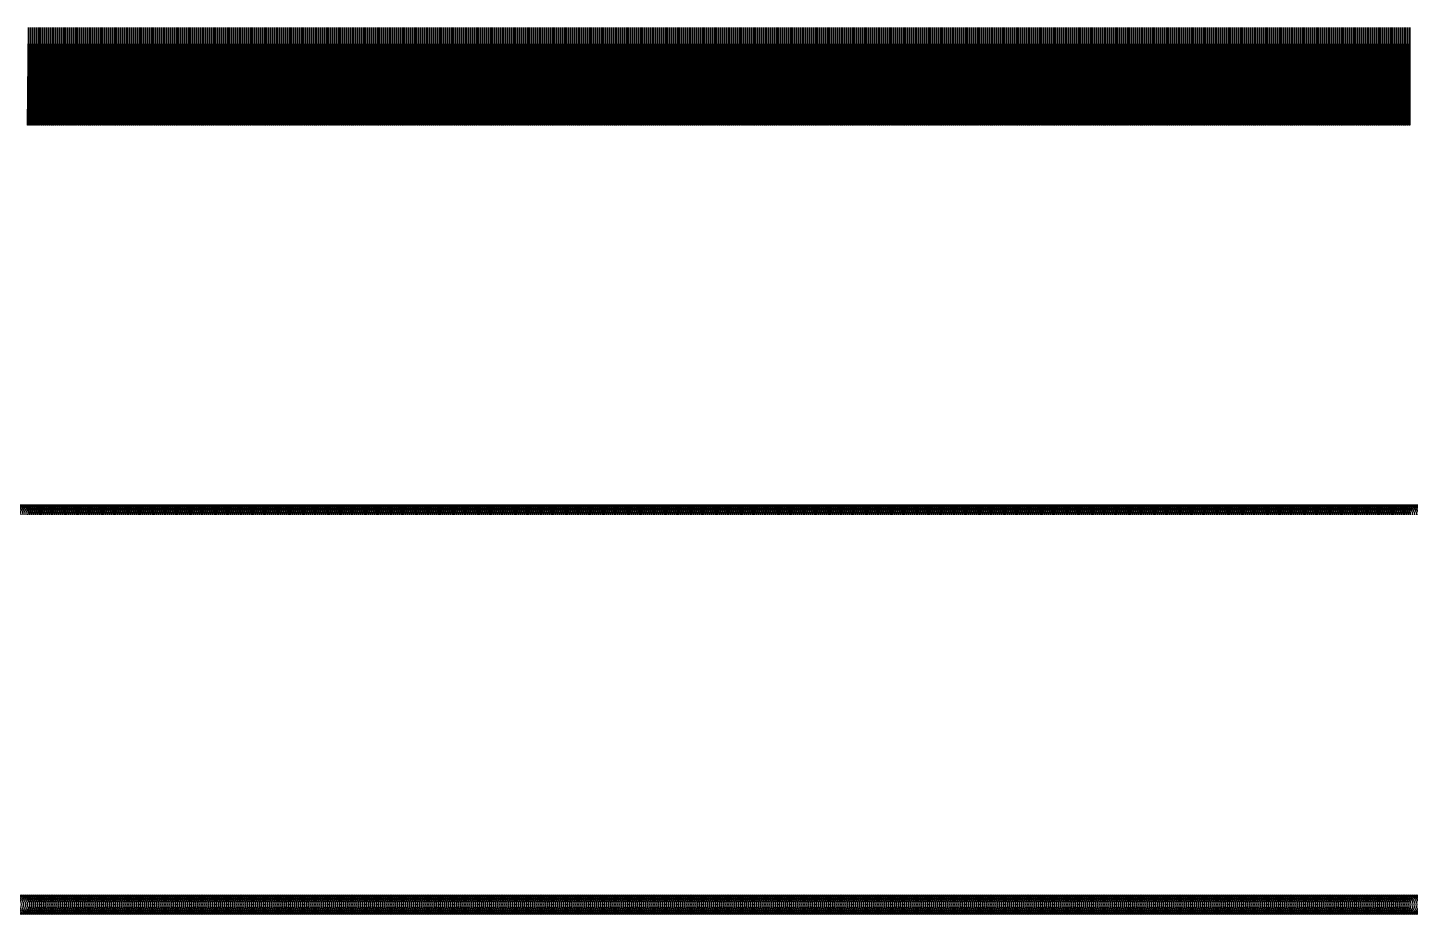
# Model space of a CAD drawing. Header units: metres. Extents: x 0 to 1000, y 0 to 105.
# Drawn here: x 614.4 to 685.4, y 59.5 to 105 of the extents above; entities that cross this region are included whole.
import ezdxf

# ---------------------------------------------------------------- set-up
doc = ezdxf.new("R2010")
doc.units = ezdxf.units.M

msp = doc.modelspace()

# ---------------------------------------------------------------- linework, layer by layer
for points in [[(614.4, 100), (614.45, 105), (614.45, 100)], [(614.5, 100), (614.55, 105), (614.55, 100)], [(614.6, 100), (614.65, 105), (614.65, 100)], [(614.7, 100), (614.75, 105), (614.75, 100)], [(614.8, 100), (614.85, 105), (614.85, 100)], [(614.9, 100), (614.95, 105), (614.95, 100)], [(615, 100), (615.05, 105), (615.05, 100)], [(615.1, 100), (615.15, 105), (615.15, 100)], [(615.2, 100), (615.25, 105), (615.25, 100)], [(615.3, 100), (615.35, 105), (615.35, 100)], [(615.4, 100), (615.45, 105), (615.45, 100)], [(615.5, 100), (615.55, 105), (615.55, 100)], [(615.6, 100), (615.65, 105), (615.65, 100)], [(615.7, 100), (615.75, 105), (615.75, 100)], [(615.8, 100), (615.85, 105), (615.85, 100)], [(615.9, 100), (615.95, 105), (615.95, 100)], [(616, 100), (616.05, 105), (616.05, 100)], [(616.1, 100), (616.15, 105), (616.15, 100)], [(616.2, 100), (616.25, 105), (616.25, 100)], [(616.3, 100), (616.35, 105), (616.35, 100)], [(616.4, 100), (616.45, 105), (616.45, 100)], [(616.5, 100), (616.55, 105), (616.55, 100)], [(616.6, 100), (616.65, 105), (616.65, 100)], [(616.7, 100), (616.75, 105), (616.75, 100)], [(616.8, 100), (616.85, 105), (616.85, 100)], [(616.9, 100), (616.95, 105), (616.95, 100)], [(617, 100), (617.05, 105), (617.05, 100)], [(617.1, 100), (617.15, 105), (617.15, 100)], [(617.2, 100), (617.25, 105), (617.25, 100)], [(617.3, 100), (617.35, 105), (617.35, 100)], [(617.4, 100), (617.45, 105), (617.45, 100)], [(617.5, 100), (617.55, 105), (617.55, 100)], [(617.6, 100), (617.65, 105), (617.65, 100)], [(617.7, 100), (617.75, 105), (617.75, 100)], [(617.8, 100), (617.85, 105), (617.85, 100)], [(617.9, 100), (617.95, 105), (617.95, 100)], [(618, 100), (618.05, 105), (618.05, 100)], [(618.1, 100), (618.15, 105), (618.15, 100)], [(618.2, 100), (618.25, 105), (618.25, 100)], [(618.3, 100), (618.35, 105), (618.35, 100)], [(618.4, 100), (618.45, 105), (618.45, 100)], [(618.5, 100), (618.55, 105), (618.55, 100)], [(618.6, 100), (618.65, 105), (618.65, 100)], [(618.7, 100), (618.75, 105), (618.75, 100)], [(618.8, 100), (618.85, 105), (618.85, 100)], [(618.9, 100), (618.95, 105), (618.95, 100)], [(619, 100), (619.05, 105), (619.05, 100)], [(619.1, 100), (619.15, 105), (619.15, 100)], [(619.2, 100), (619.25, 105), (619.25, 100)], [(619.3, 100), (619.35, 105), (619.35, 100)], [(619.4, 100), (619.45, 105), (619.45, 100)], [(619.5, 100), (619.55, 105), (619.55, 100)], [(619.6, 100), (619.65, 105), (619.65, 100)], [(619.7, 100), (619.75, 105), (619.75, 100)], [(619.8, 100), (619.85, 105), (619.85, 100)], [(619.9, 100), (619.95, 105), (619.95, 100)], [(620, 100), (620.05, 105), (620.05, 100)], [(620.1, 100), (620.15, 105), (620.15, 100)], [(620.2, 100), (620.25, 105), (620.25, 100)], [(620.3, 100), (620.35, 105), (620.35, 100)], [(620.4, 100), (620.45, 105), (620.45, 100)], [(620.5, 100), (620.55, 105), (620.55, 100)], [(620.6, 100), (620.65, 105), (620.65, 100)], [(620.7, 100), (620.75, 105), (620.75, 100)], [(620.8, 100), (620.85, 105), (620.85, 100)], [(620.9, 100), (620.95, 105), (620.95, 100)], [(621, 100), (621.05, 105), (621.05, 100)], [(621.1, 100), (621.15, 105), (621.15, 100)], [(621.2, 100), (621.25, 105), (621.25, 100)], [(621.3, 100), (621.35, 105), (621.35, 100)], [(621.4, 100), (621.45, 105), (621.45, 100)], [(621.5, 100), (621.55, 105), (621.55, 100)], [(621.6, 100), (621.65, 105), (621.65, 100)], [(621.7, 100), (621.75, 105), (621.75, 100)], [(621.8, 100), (621.85, 105), (621.85, 100)], [(621.9, 100), (621.95, 105), (621.95, 100)], [(622, 100), (622.05, 105), (622.05, 100)], [(622.1, 100), (622.15, 105), (622.15, 100)], [(622.2, 100), (622.25, 105), (622.25, 100)], [(622.3, 100), (622.35, 105), (622.35, 100)], [(622.4, 100), (622.45, 105), (622.45, 100)], [(622.5, 100), (622.55, 105), (622.55, 100)], [(622.6, 100), (622.65, 105), (622.65, 100)], [(622.7, 100), (622.75, 105), (622.75, 100)], [(622.8, 100), (622.85, 105), (622.85, 100)], [(622.9, 100), (622.95, 105), (622.95, 100)], [(623, 100), (623.05, 105), (623.05, 100)], [(623.1, 100), (623.15, 105), (623.15, 100)], [(623.2, 100), (623.25, 105), (623.25, 100)], [(623.3, 100), (623.35, 105), (623.35, 100)], [(623.4, 100), (623.45, 105), (623.45, 100)], [(623.5, 100), (623.55, 105), (623.55, 100)], [(623.6, 100), (623.65, 105), (623.65, 100)], [(623.7, 100), (623.75, 105), (623.75, 100)], [(623.8, 100), (623.85, 105), (623.85, 100)], [(623.9, 100), (623.95, 105), (623.95, 100)], [(624, 100), (624.05, 105), (624.05, 100)], [(624.1, 100), (624.15, 105), (624.15, 100)], [(624.2, 100), (624.25, 105), (624.25, 100)], [(624.3, 100), (624.35, 105), (624.35, 100)], [(624.4, 100), (624.45, 105), (624.45, 100)], [(624.5, 100), (624.55, 105), (624.55, 100)], [(624.6, 100), (624.65, 105), (624.65, 100)], [(624.7, 100), (624.75, 105), (624.75, 100)], [(624.8, 100), (624.85, 105), (624.85, 100)], [(624.9, 100), (624.95, 105), (624.95, 100)], [(625, 100), (625.05, 105), (625.05, 100)], [(625.1, 100), (625.15, 105), (625.15, 100)], [(625.2, 100), (625.25, 105), (625.25, 100)], [(625.3, 100), (625.35, 105), (625.35, 100)], [(625.4, 100), (625.45, 105), (625.45, 100)], [(625.5, 100), (625.55, 105), (625.55, 100)], [(625.6, 100), (625.65, 105), (625.65, 100)], [(625.7, 100), (625.75, 105), (625.75, 100)], [(625.8, 100), (625.85, 105), (625.85, 100)], [(625.9, 100), (625.95, 105), (625.95, 100)], [(626, 100), (626.05, 105), (626.05, 100)], [(626.1, 100), (626.15, 105), (626.15, 100)], [(626.2, 100), (626.25, 105), (626.25, 100)], [(626.3, 100), (626.35, 105), (626.35, 100)], [(626.4, 100), (626.45, 105), (626.45, 100)], [(626.5, 100), (626.55, 105), (626.55, 100)], [(626.6, 100), (626.65, 105), (626.65, 100)], [(626.7, 100), (626.75, 105), (626.75, 100)], [(626.8, 100), (626.85, 105), (626.85, 100)], [(626.9, 100), (626.95, 105), (626.95, 100)], [(627, 100), (627.05, 105), (627.05, 100)], [(627.1, 100), (627.15, 105), (627.15, 100)], [(627.2, 100), (627.25, 105), (627.25, 100)], [(627.3, 100), (627.35, 105), (627.35, 100)], [(627.4, 100), (627.45, 105), (627.45, 100)], [(627.5, 100), (627.55, 105), (627.55, 100)], [(627.6, 100), (627.65, 105), (627.65, 100)], [(627.7, 100), (627.75, 105), (627.75, 100)], [(627.8, 100), (627.85, 105), (627.85, 100)], [(627.9, 100), (627.95, 105), (627.95, 100)], [(628, 100), (628.05, 105), (628.05, 100)], [(628.1, 100), (628.15, 105), (628.15, 100)], [(628.2, 100), (628.25, 105), (628.25, 100)], [(628.3, 100), (628.35, 105), (628.35, 100)], [(628.4, 100), (628.45, 105), (628.45, 100)], [(628.5, 100), (628.55, 105), (628.55, 100)], [(628.6, 100), (628.65, 105), (628.65, 100)], [(628.7, 100), (628.75, 105), (628.75, 100)], [(628.8, 100), (628.85, 105), (628.85, 100)], [(628.9, 100), (628.95, 105), (628.95, 100)], [(629, 100), (629.05, 105), (629.05, 100)], [(629.1, 100), (629.15, 105), (629.15, 100)], [(629.2, 100), (629.25, 105), (629.25, 100)], [(629.3, 100), (629.35, 105), (629.35, 100)], [(629.4, 100), (629.45, 105), (629.45, 100)], [(629.5, 100), (629.55, 105), (629.55, 100)], [(629.6, 100), (629.65, 105), (629.65, 100)], [(629.7, 100), (629.75, 105), (629.75, 100)], [(629.8, 100), (629.85, 105), (629.85, 100)], [(629.9, 100), (629.95, 105), (629.95, 100)], [(630, 100), (630.05, 105), (630.05, 100)], [(630.1, 100), (630.15, 105), (630.15, 100)], [(630.2, 100), (630.25, 105), (630.25, 100)], [(630.3, 100), (630.35, 105), (630.35, 100)], [(630.4, 100), (630.45, 105), (630.45, 100)], [(630.5, 100), (630.55, 105), (630.55, 100)], [(630.6, 100), (630.65, 105), (630.65, 100)], [(630.7, 100), (630.75, 105), (630.75, 100)], [(630.8, 100), (630.85, 105), (630.85, 100)], [(630.9, 100), (630.95, 105), (630.95, 100)], [(631, 100), (631.05, 105), (631.05, 100)], [(631.1, 100), (631.15, 105), (631.15, 100)], [(631.2, 100), (631.25, 105), (631.25, 100)], [(631.3, 100), (631.35, 105), (631.35, 100)], [(631.4, 100), (631.45, 105), (631.45, 100)], [(631.5, 100), (631.55, 105), (631.55, 100)], [(631.6, 100), (631.65, 105), (631.65, 100)], [(631.7, 100), (631.75, 105), (631.75, 100)], [(631.8, 100), (631.85, 105), (631.85, 100)], [(631.9, 100), (631.95, 105), (631.95, 100)], [(632, 100), (632.05, 105), (632.05, 100)], [(632.1, 100), (632.15, 105), (632.15, 100)], [(632.2, 100), (632.25, 105), (632.25, 100)], [(632.3, 100), (632.35, 105), (632.35, 100)], [(632.4, 100), (632.45, 105), (632.45, 100)], [(632.5, 100), (632.55, 105), (632.55, 100)], [(632.6, 100), (632.65, 105), (632.65, 100)], [(632.7, 100), (632.75, 105), (632.75, 100)], [(632.8, 100), (632.85, 105), (632.85, 100)], [(632.9, 100), (632.95, 105), (632.95, 100)], [(633, 100), (633.05, 105), (633.05, 100)], [(633.1, 100), (633.15, 105), (633.15, 100)], [(633.2, 100), (633.25, 105), (633.25, 100)], [(633.3, 100), (633.35, 105), (633.35, 100)], [(633.4, 100), (633.45, 105), (633.45, 100)], [(633.5, 100), (633.55, 105), (633.55, 100)], [(633.6, 100), (633.65, 105), (633.65, 100)], [(633.7, 100), (633.75, 105), (633.75, 100)], [(633.8, 100), (633.85, 105), (633.85, 100)], [(633.9, 100), (633.95, 105), (633.95, 100)], [(634, 100), (634.05, 105), (634.05, 100)], [(634.1, 100), (634.15, 105), (634.15, 100)], [(634.2, 100), (634.25, 105), (634.25, 100)], [(634.3, 100), (634.35, 105), (634.35, 100)], [(634.4, 100), (634.45, 105), (634.45, 100)], [(634.5, 100), (634.55, 105), (634.55, 100)], [(634.6, 100), (634.65, 105), (634.65, 100)], [(634.7, 100), (634.75, 105), (634.75, 100)], [(634.8, 100), (634.85, 105), (634.85, 100)], [(634.9, 100), (634.95, 105), (634.95, 100)], [(635, 100), (635.05, 105), (635.05, 100)], [(635.1, 100), (635.15, 105), (635.15, 100)], [(635.2, 100), (635.25, 105), (635.25, 100)], [(635.3, 100), (635.35, 105), (635.35, 100)], [(635.4, 100), (635.45, 105), (635.45, 100)], [(635.5, 100), (635.55, 105), (635.55, 100)], [(635.6, 100), (635.65, 105), (635.65, 100)], [(635.7, 100), (635.75, 105), (635.75, 100)], [(635.8, 100), (635.85, 105), (635.85, 100)], [(635.9, 100), (635.95, 105), (635.95, 100)], [(636, 100), (636.05, 105), (636.05, 100)], [(636.1, 100), (636.15, 105), (636.15, 100)], [(636.2, 100), (636.25, 105), (636.25, 100)], [(636.3, 100), (636.35, 105), (636.35, 100)], [(636.4, 100), (636.45, 105), (636.45, 100)], [(636.5, 100), (636.55, 105), (636.55, 100)], [(636.6, 100), (636.65, 105), (636.65, 100)], [(636.7, 100), (636.75, 105), (636.75, 100)], [(636.8, 100), (636.85, 105), (636.85, 100)], [(636.9, 100), (636.95, 105), (636.95, 100)], [(637, 100), (637.05, 105), (637.05, 100)], [(637.1, 100), (637.15, 105), (637.15, 100)], [(637.2, 100), (637.25, 105), (637.25, 100)], [(637.3, 100), (637.35, 105), (637.35, 100)], [(637.4, 100), (637.45, 105), (637.45, 100)], [(637.5, 100), (637.55, 105), (637.55, 100)], [(637.6, 100), (637.65, 105), (637.65, 100)], [(637.7, 100), (637.75, 105), (637.75, 100)], [(637.8, 100), (637.85, 105), (637.85, 100)], [(637.9, 100), (637.95, 105), (637.95, 100)], [(638, 100), (638.05, 105), (638.05, 100)], [(638.1, 100), (638.15, 105), (638.15, 100)], [(638.2, 100), (638.25, 105), (638.25, 100)], [(638.3, 100), (638.35, 105), (638.35, 100)], [(638.4, 100), (638.45, 105), (638.45, 100)], [(638.5, 100), (638.55, 105), (638.55, 100)], [(638.6, 100), (638.65, 105), (638.65, 100)], [(638.7, 100), (638.75, 105), (638.75, 100)], [(638.8, 100), (638.85, 105), (638.85, 100)], [(638.9, 100), (638.95, 105), (638.95, 100)], [(639, 100), (639.05, 105), (639.05, 100)], [(639.1, 100), (639.15, 105), (639.15, 100)], [(639.2, 100), (639.25, 105), (639.25, 100)], [(639.3, 100), (639.35, 105), (639.35, 100)], [(639.4, 100), (639.45, 105), (639.45, 100)], [(639.5, 100), (639.55, 105), (639.55, 100)], [(639.6, 100), (639.65, 105), (639.65, 100)], [(639.7, 100), (639.75, 105), (639.75, 100)], [(639.8, 100), (639.85, 105), (639.85, 100)], [(639.9, 100), (639.95, 105), (639.95, 100)], [(640, 100), (640.05, 105), (640.05, 100)], [(640.1, 100), (640.15, 105), (640.15, 100)], [(640.2, 100), (640.25, 105), (640.25, 100)], [(640.3, 100), (640.35, 105), (640.35, 100)], [(640.4, 100), (640.45, 105), (640.45, 100)], [(640.5, 100), (640.55, 105), (640.55, 100)], [(640.6, 100), (640.65, 105), (640.65, 100)], [(640.7, 100), (640.75, 105), (640.75, 100)], [(640.8, 100), (640.85, 105), (640.85, 100)], [(640.9, 100), (640.95, 105), (640.95, 100)], [(641, 100), (641.05, 105), (641.05, 100)], [(641.1, 100), (641.15, 105), (641.15, 100)], [(641.2, 100), (641.25, 105), (641.25, 100)], [(641.3, 100), (641.35, 105), (641.35, 100)], [(641.4, 100), (641.45, 105), (641.45, 100)], [(641.5, 100), (641.55, 105), (641.55, 100)], [(641.6, 100), (641.65, 105), (641.65, 100)], [(641.7, 100), (641.75, 105), (641.75, 100)], [(641.8, 100), (641.85, 105), (641.85, 100)], [(641.9, 100), (641.95, 105), (641.95, 100)], [(642, 100), (642.05, 105), (642.05, 100)], [(642.1, 100), (642.15, 105), (642.15, 100)], [(642.2, 100), (642.25, 105), (642.25, 100)], [(642.3, 100), (642.35, 105), (642.35, 100)], [(642.4, 100), (642.45, 105), (642.45, 100)], [(642.5, 100), (642.55, 105), (642.55, 100)], [(642.6, 100), (642.65, 105), (642.65, 100)], [(642.7, 100), (642.75, 105), (642.75, 100)], [(642.8, 100), (642.85, 105), (642.85, 100)], [(642.9, 100), (642.95, 105), (642.95, 100)], [(643, 100), (643.05, 105), (643.05, 100)], [(643.1, 100), (643.15, 105), (643.15, 100)], [(643.2, 100), (643.25, 105), (643.25, 100)], [(643.3, 100), (643.35, 105), (643.35, 100)], [(643.4, 100), (643.45, 105), (643.45, 100)], [(643.5, 100), (643.55, 105), (643.55, 100)], [(643.6, 100), (643.65, 105), (643.65, 100)], [(643.7, 100), (643.75, 105), (643.75, 100)], [(643.8, 100), (643.85, 105), (643.85, 100)], [(643.9, 100), (643.95, 105), (643.95, 100)], [(644, 100), (644.05, 105), (644.05, 100)], [(644.1, 100), (644.15, 105), (644.15, 100)], [(644.2, 100), (644.25, 105), (644.25, 100)], [(644.3, 100), (644.35, 105), (644.35, 100)], [(644.4, 100), (644.45, 105), (644.45, 100)], [(644.5, 100), (644.55, 105), (644.55, 100)], [(644.6, 100), (644.65, 105), (644.65, 100)], [(644.7, 100), (644.75, 105), (644.75, 100)], [(644.8, 100), (644.85, 105), (644.85, 100)], [(644.9, 100), (644.95, 105), (644.95, 100)], [(645, 100), (645.05, 105), (645.05, 100)], [(645.1, 100), (645.15, 105), (645.15, 100)], [(645.2, 100), (645.25, 105), (645.25, 100)], [(645.3, 100), (645.35, 105), (645.35, 100)], [(645.4, 100), (645.45, 105), (645.45, 100)], [(645.5, 100), (645.55, 105), (645.55, 100)], [(645.6, 100), (645.65, 105), (645.65, 100)], [(645.7, 100), (645.75, 105), (645.75, 100)], [(645.8, 100), (645.85, 105), (645.85, 100)], [(645.9, 100), (645.95, 105), (645.95, 100)], [(646, 100), (646.05, 105), (646.05, 100)], [(646.1, 100), (646.15, 105), (646.15, 100)], [(646.2, 100), (646.25, 105), (646.25, 100)], [(646.3, 100), (646.35, 105), (646.35, 100)], [(646.4, 100), (646.45, 105), (646.45, 100)], [(646.5, 100), (646.55, 105), (646.55, 100)], [(646.6, 100), (646.65, 105), (646.65, 100)], [(646.7, 100), (646.75, 105), (646.75, 100)], [(646.8, 100), (646.85, 105), (646.85, 100)], [(646.9, 100), (646.95, 105), (646.95, 100)], [(647, 100), (647.05, 105), (647.05, 100)], [(647.1, 100), (647.15, 105), (647.15, 100)], [(647.2, 100), (647.25, 105), (647.25, 100)], [(647.3, 100), (647.35, 105), (647.35, 100)], [(647.4, 100), (647.45, 105), (647.45, 100)], [(647.5, 100), (647.55, 105), (647.55, 100)], [(647.6, 100), (647.65, 105), (647.65, 100)], [(647.7, 100), (647.75, 105), (647.75, 100)], [(647.8, 100), (647.85, 105), (647.85, 100)], [(647.9, 100), (647.95, 105), (647.95, 100)], [(648, 100), (648.05, 105), (648.05, 100)], [(648.1, 100), (648.15, 105), (648.15, 100)], [(648.2, 100), (648.25, 105), (648.25, 100)], [(648.3, 100), (648.35, 105), (648.35, 100)], [(648.4, 100), (648.45, 105), (648.45, 100)], [(648.5, 100), (648.55, 105), (648.55, 100)], [(648.6, 100), (648.65, 105), (648.65, 100)], [(648.7, 100), (648.75, 105), (648.75, 100)], [(648.8, 100), (648.85, 105), (648.85, 100)], [(648.9, 100), (648.95, 105), (648.95, 100)], [(649, 100), (649.05, 105), (649.05, 100)], [(649.1, 100), (649.15, 105), (649.15, 100)], [(649.2, 100), (649.25, 105), (649.25, 100)], [(649.3, 100), (649.35, 105), (649.35, 100)], [(649.4, 100), (649.45, 105), (649.45, 100)], [(649.5, 100), (649.55, 105), (649.55, 100)], [(649.6, 100), (649.65, 105), (649.65, 100)], [(649.7, 100), (649.75, 105), (649.75, 100)], [(649.8, 100), (649.85, 105), (649.85, 100)], [(649.9, 100), (649.95, 105), (649.95, 100)], [(650, 100), (650.05, 105), (650.05, 100)], [(650.1, 100), (650.15, 105), (650.15, 100)], [(650.2, 100), (650.25, 105), (650.25, 100)], [(650.3, 100), (650.35, 105), (650.35, 100)], [(650.4, 100), (650.45, 105), (650.45, 100)], [(650.5, 100), (650.55, 105), (650.55, 100)], [(650.6, 100), (650.65, 105), (650.65, 100)], [(650.7, 100), (650.75, 105), (650.75, 100)], [(650.8, 100), (650.85, 105), (650.85, 100)], [(650.9, 100), (650.95, 105), (650.95, 100)], [(651, 100), (651.05, 105), (651.05, 100)], [(651.1, 100), (651.15, 105), (651.15, 100)], [(651.2, 100), (651.25, 105), (651.25, 100)], [(651.3, 100), (651.35, 105), (651.35, 100)], [(651.4, 100), (651.45, 105), (651.45, 100)], [(651.5, 100), (651.55, 105), (651.55, 100)], [(651.6, 100), (651.65, 105), (651.65, 100)], [(651.7, 100), (651.75, 105), (651.75, 100)], [(651.8, 100), (651.85, 105), (651.85, 100)], [(651.9, 100), (651.95, 105), (651.95, 100)], [(652, 100), (652.05, 105), (652.05, 100)], [(652.1, 100), (652.15, 105), (652.15, 100)], [(652.2, 100), (652.25, 105), (652.25, 100)], [(652.3, 100), (652.35, 105), (652.35, 100)], [(652.4, 100), (652.45, 105), (652.45, 100)], [(652.5, 100), (652.55, 105), (652.55, 100)], [(652.6, 100), (652.65, 105), (652.65, 100)], [(652.7, 100), (652.75, 105), (652.75, 100)], [(652.8, 100), (652.85, 105), (652.85, 100)], [(652.9, 100), (652.95, 105), (652.95, 100)], [(653, 100), (653.05, 105), (653.05, 100)], [(653.1, 100), (653.15, 105), (653.15, 100)], [(653.2, 100), (653.25, 105), (653.25, 100)], [(653.3, 100), (653.35, 105), (653.35, 100)], [(653.4, 100), (653.45, 105), (653.45, 100)], [(653.5, 100), (653.55, 105), (653.55, 100)], [(653.6, 100), (653.65, 105), (653.65, 100)], [(653.7, 100), (653.75, 105), (653.75, 100)], [(653.8, 100), (653.85, 105), (653.85, 100)], [(653.9, 100), (653.95, 105), (653.95, 100)], [(654, 100), (654.05, 105), (654.05, 100)], [(654.1, 100), (654.15, 105), (654.15, 100)], [(654.2, 100), (654.25, 105), (654.25, 100)], [(654.3, 100), (654.35, 105), (654.35, 100)], [(654.4, 100), (654.45, 105), (654.45, 100)], [(654.5, 100), (654.55, 105), (654.55, 100)], [(654.6, 100), (654.65, 105), (654.65, 100)], [(654.7, 100), (654.75, 105), (654.75, 100)], [(654.8, 100), (654.85, 105), (654.85, 100)], [(654.9, 100), (654.95, 105), (654.95, 100)], [(655, 100), (655.05, 105), (655.05, 100)], [(655.1, 100), (655.15, 105), (655.15, 100)], [(655.2, 100), (655.25, 105), (655.25, 100)], [(655.3, 100), (655.35, 105), (655.35, 100)], [(655.4, 100), (655.45, 105), (655.45, 100)], [(655.5, 100), (655.55, 105), (655.55, 100)], [(655.6, 100), (655.65, 105), (655.65, 100)], [(655.7, 100), (655.75, 105), (655.75, 100)], [(655.8, 100), (655.85, 105), (655.85, 100)], [(655.9, 100), (655.95, 105), (655.95, 100)], [(656, 100), (656.05, 105), (656.05, 100)], [(656.1, 100), (656.15, 105), (656.15, 100)], [(656.2, 100), (656.25, 105), (656.25, 100)], [(656.3, 100), (656.35, 105), (656.35, 100)], [(656.4, 100), (656.45, 105), (656.45, 100)], [(656.5, 100), (656.55, 105), (656.55, 100)], [(656.6, 100), (656.65, 105), (656.65, 100)], [(656.7, 100), (656.75, 105), (656.75, 100)], [(656.8, 100), (656.85, 105), (656.85, 100)], [(656.9, 100), (656.95, 105), (656.95, 100)], [(657, 100), (657.05, 105), (657.05, 100)], [(657.1, 100), (657.15, 105), (657.15, 100)], [(657.2, 100), (657.25, 105), (657.25, 100)], [(657.3, 100), (657.35, 105), (657.35, 100)], [(657.4, 100), (657.45, 105), (657.45, 100)], [(657.5, 100), (657.55, 105), (657.55, 100)], [(657.6, 100), (657.65, 105), (657.65, 100)], [(657.7, 100), (657.75, 105), (657.75, 100)], [(657.8, 100), (657.85, 105), (657.85, 100)], [(657.9, 100), (657.95, 105), (657.95, 100)], [(658, 100), (658.05, 105), (658.05, 100)], [(658.1, 100), (658.15, 105), (658.15, 100)], [(658.2, 100), (658.25, 105), (658.25, 100)], [(658.3, 100), (658.35, 105), (658.35, 100)], [(658.4, 100), (658.45, 105), (658.45, 100)], [(658.5, 100), (658.55, 105), (658.55, 100)], [(658.6, 100), (658.65, 105), (658.65, 100)], [(658.7, 100), (658.75, 105), (658.75, 100)], [(658.8, 100), (658.85, 105), (658.85, 100)], [(658.9, 100), (658.95, 105), (658.95, 100)], [(659, 100), (659.05, 105), (659.05, 100)], [(659.1, 100), (659.15, 105), (659.15, 100)], [(659.2, 100), (659.25, 105), (659.25, 100)], [(659.3, 100), (659.35, 105), (659.35, 100)], [(659.4, 100), (659.45, 105), (659.45, 100)], [(659.5, 100), (659.55, 105), (659.55, 100)], [(659.6, 100), (659.65, 105), (659.65, 100)], [(659.7, 100), (659.75, 105), (659.75, 100)], [(659.8, 100), (659.85, 105), (659.85, 100)], [(659.9, 100), (659.95, 105), (659.95, 100)], [(660, 100), (660.05, 105), (660.05, 100)], [(660.1, 100), (660.15, 105), (660.15, 100)], [(660.2, 100), (660.25, 105), (660.25, 100)], [(660.3, 100), (660.35, 105), (660.35, 100)], [(660.4, 100), (660.45, 105), (660.45, 100)], [(660.5, 100), (660.55, 105), (660.55, 100)], [(660.6, 100), (660.65, 105), (660.65, 100)], [(660.7, 100), (660.75, 105), (660.75, 100)], [(660.8, 100), (660.85, 105), (660.85, 100)], [(660.9, 100), (660.95, 105), (660.95, 100)], [(661, 100), (661.05, 105), (661.05, 100)], [(661.1, 100), (661.15, 105), (661.15, 100)], [(661.2, 100), (661.25, 105), (661.25, 100)], [(661.3, 100), (661.35, 105), (661.35, 100)], [(661.4, 100), (661.45, 105), (661.45, 100)], [(661.5, 100), (661.55, 105), (661.55, 100)], [(661.6, 100), (661.65, 105), (661.65, 100)], [(661.7, 100), (661.75, 105), (661.75, 100)], [(661.8, 100), (661.85, 105), (661.85, 100)], [(661.9, 100), (661.95, 105), (661.95, 100)], [(662, 100), (662.05, 105), (662.05, 100)], [(662.1, 100), (662.15, 105), (662.15, 100)], [(662.2, 100), (662.25, 105), (662.25, 100)], [(662.3, 100), (662.35, 105), (662.35, 100)], [(662.4, 100), (662.45, 105), (662.45, 100)], [(662.5, 100), (662.55, 105), (662.55, 100)], [(662.6, 100), (662.65, 105), (662.65, 100)], [(662.7, 100), (662.75, 105), (662.75, 100)], [(662.8, 100), (662.85, 105), (662.85, 100)], [(662.9, 100), (662.95, 105), (662.95, 100)], [(663, 100), (663.05, 105), (663.05, 100)], [(663.1, 100), (663.15, 105), (663.15, 100)], [(663.2, 100), (663.25, 105), (663.25, 100)], [(663.3, 100), (663.35, 105), (663.35, 100)], [(663.4, 100), (663.45, 105), (663.45, 100)], [(663.5, 100), (663.55, 105), (663.55, 100)], [(663.6, 100), (663.65, 105), (663.65, 100)], [(663.7, 100), (663.75, 105), (663.75, 100)], [(663.8, 100), (663.85, 105), (663.85, 100)], [(663.9, 100), (663.95, 105), (663.95, 100)], [(664, 100), (664.05, 105), (664.05, 100)], [(664.1, 100), (664.15, 105), (664.15, 100)], [(664.2, 100), (664.25, 105), (664.25, 100)], [(664.3, 100), (664.35, 105), (664.35, 100)], [(664.4, 100), (664.45, 105), (664.45, 100)], [(664.5, 100), (664.55, 105), (664.55, 100)], [(664.6, 100), (664.65, 105), (664.65, 100)], [(664.7, 100), (664.75, 105), (664.75, 100)], [(664.8, 100), (664.85, 105), (664.85, 100)], [(664.9, 100), (664.95, 105), (664.95, 100)], [(665, 100), (665.05, 105), (665.05, 100)], [(665.1, 100), (665.15, 105), (665.15, 100)], [(665.2, 100), (665.25, 105), (665.25, 100)], [(665.3, 100), (665.35, 105), (665.35, 100)], [(665.4, 100), (665.45, 105), (665.45, 100)], [(665.5, 100), (665.55, 105), (665.55, 100)], [(665.6, 100), (665.65, 105), (665.65, 100)], [(665.7, 100), (665.75, 105), (665.75, 100)], [(665.8, 100), (665.85, 105), (665.85, 100)], [(665.9, 100), (665.95, 105), (665.95, 100)], [(666, 100), (666.05, 105), (666.05, 100)], [(666.1, 100), (666.15, 105), (666.15, 100)], [(666.2, 100), (666.25, 105), (666.25, 100)], [(666.3, 100), (666.35, 105), (666.35, 100)], [(666.4, 100), (666.45, 105), (666.45, 100)], [(666.5, 100), (666.55, 105), (666.55, 100)], [(666.6, 100), (666.65, 105), (666.65, 100)], [(666.7, 100), (666.75, 105), (666.75, 100)], [(666.8, 100), (666.85, 105), (666.85, 100)], [(666.9, 100), (666.95, 105), (666.95, 100)], [(667, 100), (667.05, 105), (667.05, 100)], [(667.1, 100), (667.15, 105), (667.15, 100)], [(667.2, 100), (667.25, 105), (667.25, 100)], [(667.3, 100), (667.35, 105), (667.35, 100)], [(667.4, 100), (667.45, 105), (667.45, 100)], [(667.5, 100), (667.55, 105), (667.55, 100)], [(667.6, 100), (667.65, 105), (667.65, 100)], [(667.7, 100), (667.75, 105), (667.75, 100)], [(667.8, 100), (667.85, 105), (667.85, 100)], [(667.9, 100), (667.95, 105), (667.95, 100)], [(668, 100), (668.05, 105), (668.05, 100)], [(668.1, 100), (668.15, 105), (668.15, 100)], [(668.2, 100), (668.25, 105), (668.25, 100)], [(668.3, 100), (668.35, 105), (668.35, 100)], [(668.4, 100), (668.45, 105), (668.45, 100)], [(668.5, 100), (668.55, 105), (668.55, 100)], [(668.6, 100), (668.65, 105), (668.65, 100)], [(668.7, 100), (668.75, 105), (668.75, 100)], [(668.8, 100), (668.85, 105), (668.85, 100)], [(668.9, 100), (668.95, 105), (668.95, 100)], [(669, 100), (669.05, 105), (669.05, 100)], [(669.1, 100), (669.15, 105), (669.15, 100)], [(669.2, 100), (669.25, 105), (669.25, 100)], [(669.3, 100), (669.35, 105), (669.35, 100)], [(669.4, 100), (669.45, 105), (669.45, 100)], [(669.5, 100), (669.55, 105), (669.55, 100)], [(669.6, 100), (669.65, 105), (669.65, 100)], [(669.7, 100), (669.75, 105), (669.75, 100)], [(669.8, 100), (669.85, 105), (669.85, 100)], [(669.9, 100), (669.95, 105), (669.95, 100)], [(670, 100), (670.05, 105), (670.05, 100)], [(670.1, 100), (670.15, 105), (670.15, 100)], [(670.2, 100), (670.25, 105), (670.25, 100)], [(670.3, 100), (670.35, 105), (670.35, 100)], [(670.4, 100), (670.45, 105), (670.45, 100)], [(670.5, 100), (670.55, 105), (670.55, 100)], [(670.6, 100), (670.65, 105), (670.65, 100)], [(670.7, 100), (670.75, 105), (670.75, 100)], [(670.8, 100), (670.85, 105), (670.85, 100)], [(670.9, 100), (670.95, 105), (670.95, 100)], [(671, 100), (671.05, 105), (671.05, 100)], [(671.1, 100), (671.15, 105), (671.15, 100)], [(671.2, 100), (671.25, 105), (671.25, 100)], [(671.3, 100), (671.35, 105), (671.35, 100)], [(671.4, 100), (671.45, 105), (671.45, 100)], [(671.5, 100), (671.55, 105), (671.55, 100)], [(671.6, 100), (671.65, 105), (671.65, 100)], [(671.7, 100), (671.75, 105), (671.75, 100)], [(671.8, 100), (671.85, 105), (671.85, 100)], [(671.9, 100), (671.95, 105), (671.95, 100)], [(672, 100), (672.05, 105), (672.05, 100)], [(672.1, 100), (672.15, 105), (672.15, 100)], [(672.2, 100), (672.25, 105), (672.25, 100)], [(672.3, 100), (672.35, 105), (672.35, 100)], [(672.4, 100), (672.45, 105), (672.45, 100)], [(672.5, 100), (672.55, 105), (672.55, 100)], [(672.6, 100), (672.65, 105), (672.65, 100)], [(672.7, 100), (672.75, 105), (672.75, 100)], [(672.8, 100), (672.85, 105), (672.85, 100)], [(672.9, 100), (672.95, 105), (672.95, 100)], [(673, 100), (673.05, 105), (673.05, 100)], [(673.1, 100), (673.15, 105), (673.15, 100)], [(673.2, 100), (673.25, 105), (673.25, 100)], [(673.3, 100), (673.35, 105), (673.35, 100)], [(673.4, 100), (673.45, 105), (673.45, 100)], [(673.5, 100), (673.55, 105), (673.55, 100)], [(673.6, 100), (673.65, 105), (673.65, 100)], [(673.7, 100), (673.75, 105), (673.75, 100)], [(673.8, 100), (673.85, 105), (673.85, 100)], [(673.9, 100), (673.95, 105), (673.95, 100)], [(674, 100), (674.05, 105), (674.05, 100)], [(674.1, 100), (674.15, 105), (674.15, 100)], [(674.2, 100), (674.25, 105), (674.25, 100)], [(674.3, 100), (674.35, 105), (674.35, 100)], [(674.4, 100), (674.45, 105), (674.45, 100)], [(674.5, 100), (674.55, 105), (674.55, 100)], [(674.6, 100), (674.65, 105), (674.65, 100)], [(674.7, 100), (674.75, 105), (674.75, 100)], [(674.8, 100), (674.85, 105), (674.85, 100)], [(674.9, 100), (674.95, 105), (674.95, 100)], [(675, 100), (675.05, 105), (675.05, 100)], [(675.1, 100), (675.15, 105), (675.15, 100)], [(675.2, 100), (675.25, 105), (675.25, 100)], [(675.3, 100), (675.35, 105), (675.35, 100)], [(675.4, 100), (675.45, 105), (675.45, 100)], [(675.5, 100), (675.55, 105), (675.55, 100)], [(675.6, 100), (675.65, 105), (675.65, 100)], [(675.7, 100), (675.75, 105), (675.75, 100)], [(675.8, 100), (675.85, 105), (675.85, 100)], [(675.9, 100), (675.95, 105), (675.95, 100)], [(676, 100), (676.05, 105), (676.05, 100)], [(676.1, 100), (676.15, 105), (676.15, 100)], [(676.2, 100), (676.25, 105), (676.25, 100)], [(676.3, 100), (676.35, 105), (676.35, 100)], [(676.4, 100), (676.45, 105), (676.45, 100)], [(676.5, 100), (676.55, 105), (676.55, 100)], [(676.6, 100), (676.65, 105), (676.65, 100)], [(676.7, 100), (676.75, 105), (676.75, 100)], [(676.8, 100), (676.85, 105), (676.85, 100)], [(676.9, 100), (676.95, 105), (676.95, 100)], [(677, 100), (677.05, 105), (677.05, 100)], [(677.1, 100), (677.15, 105), (677.15, 100)], [(677.2, 100), (677.25, 105), (677.25, 100)], [(677.3, 100), (677.35, 105), (677.35, 100)], [(677.4, 100), (677.45, 105), (677.45, 100)], [(677.5, 100), (677.55, 105), (677.55, 100)], [(677.6, 100), (677.65, 105), (677.65, 100)], [(677.7, 100), (677.75, 105), (677.75, 100)], [(677.8, 100), (677.85, 105), (677.85, 100)], [(677.9, 100), (677.95, 105), (677.95, 100)], [(678, 100), (678.05, 105), (678.05, 100)], [(678.1, 100), (678.15, 105), (678.15, 100)], [(678.2, 100), (678.25, 105), (678.25, 100)], [(678.3, 100), (678.35, 105), (678.35, 100)], [(678.4, 100), (678.45, 105), (678.45, 100)], [(678.5, 100), (678.55, 105), (678.55, 100)], [(678.6, 100), (678.65, 105), (678.65, 100)], [(678.7, 100), (678.75, 105), (678.75, 100)], [(678.8, 100), (678.85, 105), (678.85, 100)], [(678.9, 100), (678.95, 105), (678.95, 100)], [(679, 100), (679.05, 105), (679.05, 100)], [(679.1, 100), (679.15, 105), (679.15, 100)], [(679.2, 100), (679.25, 105), (679.25, 100)], [(679.3, 100), (679.35, 105), (679.35, 100)], [(679.4, 100), (679.45, 105), (679.45, 100)], [(679.5, 100), (679.55, 105), (679.55, 100)], [(679.6, 100), (679.65, 105), (679.65, 100)], [(679.7, 100), (679.75, 105), (679.75, 100)], [(679.8, 100), (679.85, 105), (679.85, 100)], [(679.9, 100), (679.95, 105), (679.95, 100)], [(680, 100), (680.05, 105), (680.05, 100)], [(680.1, 100), (680.15, 105), (680.15, 100)], [(680.2, 100), (680.25, 105), (680.25, 100)], [(680.3, 100), (680.35, 105), (680.35, 100)], [(680.4, 100), (680.45, 105), (680.45, 100)], [(680.5, 100), (680.55, 105), (680.55, 100)], [(680.6, 100), (680.65, 105), (680.65, 100)], [(680.7, 100), (680.75, 105), (680.75, 100)], [(680.8, 100), (680.85, 105), (680.85, 100)], [(680.9, 100), (680.95, 105), (680.95, 100)], [(681, 100), (681.05, 105), (681.05, 100)], [(681.1, 100), (681.15, 105), (681.15, 100)], [(681.2, 100), (681.25, 105), (681.25, 100)], [(681.3, 100), (681.35, 105), (681.35, 100)], [(681.4, 100), (681.45, 105), (681.45, 100)], [(681.5, 100), (681.55, 105), (681.55, 100)], [(681.6, 100), (681.65, 105), (681.65, 100)], [(681.7, 100), (681.75, 105), (681.75, 100)], [(681.8, 100), (681.85, 105), (681.85, 100)], [(681.9, 100), (681.95, 105), (681.95, 100)], [(682, 100), (682.05, 105), (682.05, 100)], [(682.1, 100), (682.15, 105), (682.15, 100)], [(682.2, 100), (682.25, 105), (682.25, 100)], [(682.3, 100), (682.35, 105), (682.35, 100)], [(682.4, 100), (682.45, 105), (682.45, 100)], [(682.5, 100), (682.55, 105), (682.55, 100)], [(682.6, 100), (682.65, 105), (682.65, 100)], [(682.7, 100), (682.75, 105), (682.75, 100)], [(682.8, 100), (682.85, 105), (682.85, 100)], [(682.9, 100), (682.95, 105), (682.95, 100)], [(683, 100), (683.05, 105), (683.05, 100)], [(683.1, 100), (683.15, 105), (683.15, 100)], [(683.2, 100), (683.25, 105), (683.25, 100)], [(683.3, 100), (683.35, 105), (683.35, 100)], [(683.4, 100), (683.45, 105), (683.45, 100)], [(683.5, 100), (683.55, 105), (683.55, 100)], [(683.6, 100), (683.65, 105), (683.65, 100)], [(683.7, 100), (683.75, 105), (683.75, 100)], [(683.8, 100), (683.85, 105), (683.85, 100)], [(683.9, 100), (683.95, 105), (683.95, 100)], [(684, 100), (684.05, 105), (684.05, 100)], [(684.1, 100), (684.15, 105), (684.15, 100)], [(684.2, 100), (684.25, 105), (684.25, 100)], [(684.3, 100), (684.35, 105), (684.35, 100)], [(684.4, 100), (684.45, 105), (684.45, 100)], [(684.5, 100), (684.55, 105), (684.55, 100)], [(684.6, 100), (684.65, 105), (684.65, 100)], [(684.7, 100), (684.75, 105), (684.75, 100)], [(684.8, 100), (684.85, 105), (684.85, 100)], [(684.9, 100), (684.95, 105), (684.95, 100)], [(685, 100), (685.05, 105), (685.05, 100)], [(685.1, 100), (685.15, 105), (685.15, 100)], [(685.2, 100), (685.25, 105), (685.25, 100)], [(685.3, 100), (685.35, 105), (685.35, 100)]]:
    msp.add_lwpolyline(points, close=True)
for centre in [(614, 60), (614.1, 60), (614.2, 60), (614.3, 60), (614.4, 60), (614.5, 60), (614.6, 60), (614.7, 60), (614.8, 60), (614.9, 60), (615, 60), (615.1, 60), (615.2, 60), (615.3, 60), (615.4, 60), (615.5, 60), (615.6, 60), (615.7, 60), (615.8, 60), (615.9, 60), (616, 60), (616.1, 60), (616.2, 60), (616.3, 60), (616.4, 60), (616.5, 60), (616.6, 60), (616.7, 60), (616.8, 60), (616.9, 60), (617, 60), (617.1, 60), (617.2, 60), (617.3, 60), (617.4, 60), (617.5, 60), (617.6, 60), (617.7, 60), (617.8, 60), (617.9, 60), (618, 60), (618.1, 60), (618.2, 60), (618.3, 60), (618.4, 60), (618.5, 60), (618.6, 60), (618.7, 60), (618.8, 60), (618.9, 60), (619, 60), (619.1, 60), (619.2, 60), (619.3, 60), (619.4, 60), (619.5, 60), (619.6, 60), (619.7, 60), (619.8, 60), (619.9, 60), (620, 60), (620.1, 60), (620.2, 60), (620.3, 60), (620.4, 60), (620.5, 60), (620.6, 60), (620.7, 60), (620.8, 60), (620.9, 60), (621, 60), (621.1, 60), (621.2, 60), (621.3, 60), (621.4, 60), (621.5, 60), (621.6, 60), (621.7, 60), (621.8, 60), (621.9, 60), (622, 60), (622.1, 60), (622.2, 60), (622.3, 60), (622.4, 60), (622.5, 60), (622.6, 60), (622.7, 60), (622.8, 60), (622.9, 60), (623, 60), (623.1, 60), (623.2, 60), (623.3, 60), (623.4, 60), (623.5, 60), (623.6, 60), (623.7, 60), (623.8, 60), (623.9, 60), (624, 60), (624.1, 60), (624.2, 60), (624.3, 60), (624.4, 60), (624.5, 60), (624.6, 60), (624.7, 60), (624.8, 60), (624.9, 60), (625, 60), (625.1, 60), (625.2, 60), (625.3, 60), (625.4, 60), (625.5, 60), (625.6, 60), (625.7, 60), (625.8, 60), (625.9, 60), (626, 60), (626.1, 60), (626.2, 60), (626.3, 60), (626.4, 60), (626.5, 60), (626.6, 60), (626.7, 60), (626.8, 60), (626.9, 60), (627, 60), (627.1, 60), (627.2, 60), (627.3, 60), (627.4, 60), (627.5, 60), (627.6, 60), (627.7, 60), (627.8, 60), (627.9, 60), (628, 60), (628.1, 60), (628.2, 60), (628.3, 60), (628.4, 60), (628.5, 60), (628.6, 60), (628.7, 60), (628.8, 60), (628.9, 60), (629, 60), (629.1, 60), (629.2, 60), (629.3, 60), (629.4, 60), (629.5, 60), (629.6, 60), (629.7, 60), (629.8, 60), (629.9, 60), (630, 60), (630.1, 60), (630.2, 60), (630.3, 60), (630.4, 60), (630.5, 60), (630.6, 60), (630.7, 60), (630.8, 60), (630.9, 60), (631, 60), (631.1, 60), (631.2, 60), (631.3, 60), (631.4, 60), (631.5, 60), (631.6, 60), (631.7, 60), (631.8, 60), (631.9, 60), (632, 60), (632.1, 60), (632.2, 60), (632.3, 60), (632.4, 60), (632.5, 60), (632.6, 60), (632.7, 60), (632.8, 60), (632.9, 60), (633, 60), (633.1, 60), (633.2, 60), (633.3, 60), (633.4, 60), (633.5, 60), (633.6, 60), (633.7, 60), (633.8, 60), (633.9, 60), (634, 60), (634.1, 60), (634.2, 60), (634.3, 60), (634.4, 60), (634.5, 60), (634.6, 60), (634.7, 60), (634.8, 60), (634.9, 60), (635, 60), (635.1, 60), (635.2, 60), (635.3, 60), (635.4, 60), (635.5, 60), (635.6, 60), (635.7, 60), (635.8, 60), (635.9, 60), (636, 60), (636.1, 60), (636.2, 60), (636.3, 60), (636.4, 60), (636.5, 60), (636.6, 60), (636.7, 60), (636.8, 60), (636.9, 60), (637, 60), (637.1, 60), (637.2, 60), (637.3, 60), (637.4, 60), (637.5, 60), (637.6, 60), (637.7, 60), (637.8, 60), (637.9, 60), (638, 60), (638.1, 60), (638.2, 60), (638.3, 60), (638.4, 60), (638.5, 60), (638.6, 60), (638.7, 60), (638.8, 60), (638.9, 60), (639, 60), (639.1, 60), (639.2, 60), (639.3, 60), (639.4, 60), (639.5, 60), (639.6, 60), (639.7, 60), (639.8, 60), (639.9, 60), (640, 60), (640.1, 60), (640.2, 60), (640.3, 60), (640.4, 60), (640.5, 60), (640.6, 60), (640.7, 60), (640.8, 60), (640.9, 60), (641, 60), (641.1, 60), (641.2, 60), (641.3, 60), (641.4, 60), (641.5, 60), (641.6, 60), (641.7, 60), (641.8, 60), (641.9, 60), (642, 60), (642.1, 60), (642.2, 60), (642.3, 60), (642.4, 60), (642.5, 60), (642.6, 60), (642.7, 60), (642.8, 60), (642.9, 60), (643, 60), (643.1, 60), (643.2, 60), (643.3, 60), (643.4, 60), (643.5, 60), (643.6, 60), (643.7, 60), (643.8, 60), (643.9, 60), (644, 60), (644.1, 60), (644.2, 60), (644.3, 60), (644.4, 60), (644.5, 60), (644.6, 60), (644.7, 60), (644.8, 60), (644.9, 60), (645, 60), (645.1, 60), (645.2, 60), (645.3, 60), (645.4, 60), (645.5, 60), (645.6, 60), (645.7, 60), (645.8, 60), (645.9, 60), (646, 60), (646.1, 60), (646.2, 60), (646.3, 60), (646.4, 60), (646.5, 60), (646.6, 60), (646.7, 60), (646.8, 60), (646.9, 60), (647, 60), (647.1, 60), (647.2, 60), (647.3, 60), (647.4, 60), (647.5, 60), (647.6, 60), (647.7, 60), (647.8, 60), (647.9, 60), (648, 60), (648.1, 60), (648.2, 60), (648.3, 60), (648.4, 60), (648.5, 60), (648.6, 60), (648.7, 60), (648.8, 60), (648.9, 60), (649, 60), (649.1, 60), (649.2, 60), (649.3, 60), (649.4, 60), (649.5, 60), (649.6, 60), (649.7, 60), (649.8, 60), (649.9, 60), (650, 60), (650.1, 60), (650.2, 60), (650.3, 60), (650.4, 60), (650.5, 60), (650.6, 60), (650.7, 60), (650.8, 60), (650.9, 60), (651, 60), (651.1, 60), (651.2, 60), (651.3, 60), (651.4, 60), (651.5, 60), (651.6, 60), (651.7, 60), (651.8, 60), (651.9, 60), (652, 60), (652.1, 60), (652.2, 60), (652.3, 60), (652.4, 60), (652.5, 60), (652.6, 60), (652.7, 60), (652.8, 60), (652.9, 60), (653, 60), (653.1, 60), (653.2, 60), (653.3, 60), (653.4, 60), (653.5, 60), (653.6, 60), (653.7, 60), (653.8, 60), (653.9, 60), (654, 60), (654.1, 60), (654.2, 60), (654.3, 60), (654.4, 60), (654.5, 60), (654.6, 60), (654.7, 60), (654.8, 60), (654.9, 60), (655, 60), (655.1, 60), (655.2, 60), (655.3, 60), (655.4, 60), (655.5, 60), (655.6, 60), (655.7, 60), (655.8, 60), (655.9, 60), (656, 60), (656.1, 60), (656.2, 60), (656.3, 60), (656.4, 60), (656.5, 60), (656.6, 60), (656.7, 60), (656.8, 60), (656.9, 60), (657, 60), (657.1, 60), (657.2, 60), (657.3, 60), (657.4, 60), (657.5, 60), (657.6, 60), (657.7, 60), (657.8, 60), (657.9, 60), (658, 60), (658.1, 60), (658.2, 60), (658.3, 60), (658.4, 60), (658.5, 60), (658.6, 60), (658.7, 60), (658.8, 60), (658.9, 60), (659, 60), (659.1, 60), (659.2, 60), (659.3, 60), (659.4, 60), (659.5, 60), (659.6, 60), (659.7, 60), (659.8, 60), (659.9, 60), (660, 60), (660.1, 60), (660.2, 60), (660.3, 60), (660.4, 60), (660.5, 60), (660.6, 60), (660.7, 60), (660.8, 60), (660.9, 60), (661, 60), (661.1, 60), (661.2, 60), (661.3, 60), (661.4, 60), (661.5, 60), (661.6, 60), (661.7, 60), (661.8, 60), (661.9, 60), (662, 60), (662.1, 60), (662.2, 60), (662.3, 60), (662.4, 60), (662.5, 60), (662.6, 60), (662.7, 60), (662.8, 60), (662.9, 60), (663, 60), (663.1, 60), (663.2, 60), (663.3, 60), (663.4, 60), (663.5, 60), (663.6, 60), (663.7, 60), (663.8, 60), (663.9, 60), (664, 60), (664.1, 60), (664.2, 60), (664.3, 60), (664.4, 60), (664.5, 60), (664.6, 60), (664.7, 60), (664.8, 60), (664.9, 60), (665, 60), (665.1, 60), (665.2, 60), (665.3, 60), (665.4, 60), (665.5, 60), (665.6, 60), (665.7, 60), (665.8, 60), (665.9, 60), (666, 60), (666.1, 60), (666.2, 60), (666.3, 60), (666.4, 60), (666.5, 60), (666.6, 60), (666.7, 60), (666.8, 60), (666.9, 60), (667, 60), (667.1, 60), (667.2, 60), (667.3, 60), (667.4, 60), (667.5, 60), (667.6, 60), (667.7, 60), (667.8, 60), (667.9, 60), (668, 60), (668.1, 60), (668.2, 60), (668.3, 60), (668.4, 60), (668.5, 60), (668.6, 60), (668.7, 60), (668.8, 60), (668.9, 60), (669, 60), (669.1, 60), (669.2, 60), (669.3, 60), (669.4, 60), (669.5, 60), (669.6, 60), (669.7, 60), (669.8, 60), (669.9, 60), (670, 60), (670.1, 60), (670.2, 60), (670.3, 60), (670.4, 60), (670.5, 60), (670.6, 60), (670.7, 60), (670.8, 60), (670.9, 60), (671, 60), (671.1, 60), (671.2, 60), (671.3, 60), (671.4, 60), (671.5, 60), (671.6, 60), (671.7, 60), (671.8, 60), (671.9, 60), (672, 60), (672.1, 60), (672.2, 60), (672.3, 60), (672.4, 60), (672.5, 60), (672.6, 60), (672.7, 60), (672.8, 60), (672.9, 60), (673, 60), (673.1, 60), (673.2, 60), (673.3, 60), (673.4, 60), (673.5, 60), (673.6, 60), (673.7, 60), (673.8, 60), (673.9, 60), (674, 60), (674.1, 60), (674.2, 60), (674.3, 60), (674.4, 60), (674.5, 60), (674.6, 60), (674.7, 60), (674.8, 60), (674.9, 60), (675, 60), (675.1, 60), (675.2, 60), (675.3, 60), (675.4, 60), (675.5, 60), (675.6, 60), (675.7, 60), (675.8, 60), (675.9, 60), (676, 60), (676.1, 60), (676.2, 60), (676.3, 60), (676.4, 60), (676.5, 60), (676.6, 60), (676.7, 60), (676.8, 60), (676.9, 60), (677, 60), (677.1, 60), (677.2, 60), (677.3, 60), (677.4, 60), (677.5, 60), (677.6, 60), (677.7, 60), (677.8, 60), (677.9, 60), (678, 60), (678.1, 60), (678.2, 60), (678.3, 60), (678.4, 60), (678.5, 60), (678.6, 60), (678.7, 60), (678.8, 60), (678.9, 60), (679, 60), (679.1, 60), (679.2, 60), (679.3, 60), (679.4, 60), (679.5, 60), (679.6, 60), (679.7, 60), (679.8, 60), (679.9, 60), (680, 60), (680.1, 60), (680.2, 60), (680.3, 60), (680.4, 60), (680.5, 60), (680.6, 60), (680.7, 60), (680.8, 60), (680.9, 60), (681, 60), (681.1, 60), (681.2, 60), (681.3, 60), (681.4, 60), (681.5, 60), (681.6, 60), (681.7, 60), (681.8, 60), (681.9, 60), (682, 60), (682.1, 60), (682.2, 60), (682.3, 60), (682.4, 60), (682.5, 60), (682.6, 60), (682.7, 60), (682.8, 60), (682.9, 60), (683, 60), (683.1, 60), (683.2, 60), (683.3, 60), (683.4, 60), (683.5, 60), (683.6, 60), (683.7, 60), (683.8, 60), (683.9, 60), (684, 60), (684.1, 60), (684.2, 60), (684.3, 60), (684.4, 60), (684.5, 60), (684.6, 60), (684.7, 60), (684.8, 60), (684.9, 60), (685, 60), (685.1, 60), (685.2, 60), (685.3, 60), (685.4, 60), (685.5, 60), (685.6, 60), (685.7, 60), (685.8, 60)]:
    msp.add_circle(centre, 0.5)
for centre in [(614, 80), (614.1, 80), (614.2, 80), (614.3, 80), (614.4, 80), (614.5, 80), (614.6, 80), (614.7, 80), (614.8, 80), (614.9, 80), (615, 80), (615.1, 80), (615.2, 80), (615.3, 80), (615.4, 80), (615.5, 80), (615.6, 80), (615.7, 80), (615.8, 80), (615.9, 80), (616, 80), (616.1, 80), (616.2, 80), (616.3, 80), (616.4, 80), (616.5, 80), (616.6, 80), (616.7, 80), (616.8, 80), (616.9, 80), (617, 80), (617.1, 80), (617.2, 80), (617.3, 80), (617.4, 80), (617.5, 80), (617.6, 80), (617.7, 80), (617.8, 80), (617.9, 80), (618, 80), (618.1, 80), (618.2, 80), (618.3, 80), (618.4, 80), (618.5, 80), (618.6, 80), (618.7, 80), (618.8, 80), (618.9, 80), (619, 80), (619.1, 80), (619.2, 80), (619.3, 80), (619.4, 80), (619.5, 80), (619.6, 80), (619.7, 80), (619.8, 80), (619.9, 80), (620, 80), (620.1, 80), (620.2, 80), (620.3, 80), (620.4, 80), (620.5, 80), (620.6, 80), (620.7, 80), (620.8, 80), (620.9, 80), (621, 80), (621.1, 80), (621.2, 80), (621.3, 80), (621.4, 80), (621.5, 80), (621.6, 80), (621.7, 80), (621.8, 80), (621.9, 80), (622, 80), (622.1, 80), (622.2, 80), (622.3, 80), (622.4, 80), (622.5, 80), (622.6, 80), (622.7, 80), (622.8, 80), (622.9, 80), (623, 80), (623.1, 80), (623.2, 80), (623.3, 80), (623.4, 80), (623.5, 80), (623.6, 80), (623.7, 80), (623.8, 80), (623.9, 80), (624, 80), (624.1, 80), (624.2, 80), (624.3, 80), (624.4, 80), (624.5, 80), (624.6, 80), (624.7, 80), (624.8, 80), (624.9, 80), (625, 80), (625.1, 80), (625.2, 80), (625.3, 80), (625.4, 80), (625.5, 80), (625.6, 80), (625.7, 80), (625.8, 80), (625.9, 80), (626, 80), (626.1, 80), (626.2, 80), (626.3, 80), (626.4, 80), (626.5, 80), (626.6, 80), (626.7, 80), (626.8, 80), (626.9, 80), (627, 80), (627.1, 80), (627.2, 80), (627.3, 80), (627.4, 80), (627.5, 80), (627.6, 80), (627.7, 80), (627.8, 80), (627.9, 80), (628, 80), (628.1, 80), (628.2, 80), (628.3, 80), (628.4, 80), (628.5, 80), (628.6, 80), (628.7, 80), (628.8, 80), (628.9, 80), (629, 80), (629.1, 80), (629.2, 80), (629.3, 80), (629.4, 80), (629.5, 80), (629.6, 80), (629.7, 80), (629.8, 80), (629.9, 80), (630, 80), (630.1, 80), (630.2, 80), (630.3, 80), (630.4, 80), (630.5, 80), (630.6, 80), (630.7, 80), (630.8, 80), (630.9, 80), (631, 80), (631.1, 80), (631.2, 80), (631.3, 80), (631.4, 80), (631.5, 80), (631.6, 80), (631.7, 80), (631.8, 80), (631.9, 80), (632, 80), (632.1, 80), (632.2, 80), (632.3, 80), (632.4, 80), (632.5, 80), (632.6, 80), (632.7, 80), (632.8, 80), (632.9, 80), (633, 80), (633.1, 80), (633.2, 80), (633.3, 80), (633.4, 80), (633.5, 80), (633.6, 80), (633.7, 80), (633.8, 80), (633.9, 80), (634, 80), (634.1, 80), (634.2, 80), (634.3, 80), (634.4, 80), (634.5, 80), (634.6, 80), (634.7, 80), (634.8, 80), (634.9, 80), (635, 80), (635.1, 80), (635.2, 80), (635.3, 80), (635.4, 80), (635.5, 80), (635.6, 80), (635.7, 80), (635.8, 80), (635.9, 80), (636, 80), (636.1, 80), (636.2, 80), (636.3, 80), (636.4, 80), (636.5, 80), (636.6, 80), (636.7, 80), (636.8, 80), (636.9, 80), (637, 80), (637.1, 80), (637.2, 80), (637.3, 80), (637.4, 80), (637.5, 80), (637.6, 80), (637.7, 80), (637.8, 80), (637.9, 80), (638, 80), (638.1, 80), (638.2, 80), (638.3, 80), (638.4, 80), (638.5, 80), (638.6, 80), (638.7, 80), (638.8, 80), (638.9, 80), (639, 80), (639.1, 80), (639.2, 80), (639.3, 80), (639.4, 80), (639.5, 80), (639.6, 80), (639.7, 80), (639.8, 80), (639.9, 80), (640, 80), (640.1, 80), (640.2, 80), (640.3, 80), (640.4, 80), (640.5, 80), (640.6, 80), (640.7, 80), (640.8, 80), (640.9, 80), (641, 80), (641.1, 80), (641.2, 80), (641.3, 80), (641.4, 80), (641.5, 80), (641.6, 80), (641.7, 80), (641.8, 80), (641.9, 80), (642, 80), (642.1, 80), (642.2, 80), (642.3, 80), (642.4, 80), (642.5, 80), (642.6, 80), (642.7, 80), (642.8, 80), (642.9, 80), (643, 80), (643.1, 80), (643.2, 80), (643.3, 80), (643.4, 80), (643.5, 80), (643.6, 80), (643.7, 80), (643.8, 80), (643.9, 80), (644, 80), (644.1, 80), (644.2, 80), (644.3, 80), (644.4, 80), (644.5, 80), (644.6, 80), (644.7, 80), (644.8, 80), (644.9, 80), (645, 80), (645.1, 80), (645.2, 80), (645.3, 80), (645.4, 80), (645.5, 80), (645.6, 80), (645.7, 80), (645.8, 80), (645.9, 80), (646, 80), (646.1, 80), (646.2, 80), (646.3, 80), (646.4, 80), (646.5, 80), (646.6, 80), (646.7, 80), (646.8, 80), (646.9, 80), (647, 80), (647.1, 80), (647.2, 80), (647.3, 80), (647.4, 80), (647.5, 80), (647.6, 80), (647.7, 80), (647.8, 80), (647.9, 80), (648, 80), (648.1, 80), (648.2, 80), (648.3, 80), (648.4, 80), (648.5, 80), (648.6, 80), (648.7, 80), (648.8, 80), (648.9, 80), (649, 80), (649.1, 80), (649.2, 80), (649.3, 80), (649.4, 80), (649.5, 80), (649.6, 80), (649.7, 80), (649.8, 80), (649.9, 80), (650, 80), (650.1, 80), (650.2, 80), (650.3, 80), (650.4, 80), (650.5, 80), (650.6, 80), (650.7, 80), (650.8, 80), (650.9, 80), (651, 80), (651.1, 80), (651.2, 80), (651.3, 80), (651.4, 80), (651.5, 80), (651.6, 80), (651.7, 80), (651.8, 80), (651.9, 80), (652, 80), (652.1, 80), (652.2, 80), (652.3, 80), (652.4, 80), (652.5, 80), (652.6, 80), (652.7, 80), (652.8, 80), (652.9, 80), (653, 80), (653.1, 80), (653.2, 80), (653.3, 80), (653.4, 80), (653.5, 80), (653.6, 80), (653.7, 80), (653.8, 80), (653.9, 80), (654, 80), (654.1, 80), (654.2, 80), (654.3, 80), (654.4, 80), (654.5, 80), (654.6, 80), (654.7, 80), (654.8, 80), (654.9, 80), (655, 80), (655.1, 80), (655.2, 80), (655.3, 80), (655.4, 80), (655.5, 80), (655.6, 80), (655.7, 80), (655.8, 80), (655.9, 80), (656, 80), (656.1, 80), (656.2, 80), (656.3, 80), (656.4, 80), (656.5, 80), (656.6, 80), (656.7, 80), (656.8, 80), (656.9, 80), (657, 80), (657.1, 80), (657.2, 80), (657.3, 80), (657.4, 80), (657.5, 80), (657.6, 80), (657.7, 80), (657.8, 80), (657.9, 80), (658, 80), (658.1, 80), (658.2, 80), (658.3, 80), (658.4, 80), (658.5, 80), (658.6, 80), (658.7, 80), (658.8, 80), (658.9, 80), (659, 80), (659.1, 80), (659.2, 80), (659.3, 80), (659.4, 80), (659.5, 80), (659.6, 80), (659.7, 80), (659.8, 80), (659.9, 80), (660, 80), (660.1, 80), (660.2, 80), (660.3, 80), (660.4, 80), (660.5, 80), (660.6, 80), (660.7, 80), (660.8, 80), (660.9, 80), (661, 80), (661.1, 80), (661.2, 80), (661.3, 80), (661.4, 80), (661.5, 80), (661.6, 80), (661.7, 80), (661.8, 80), (661.9, 80), (662, 80), (662.1, 80), (662.2, 80), (662.3, 80), (662.4, 80), (662.5, 80), (662.6, 80), (662.7, 80), (662.8, 80), (662.9, 80), (663, 80), (663.1, 80), (663.2, 80), (663.3, 80), (663.4, 80), (663.5, 80), (663.6, 80), (663.7, 80), (663.8, 80), (663.9, 80), (664, 80), (664.1, 80), (664.2, 80), (664.3, 80), (664.4, 80), (664.5, 80), (664.6, 80), (664.7, 80), (664.8, 80), (664.9, 80), (665, 80), (665.1, 80), (665.2, 80), (665.3, 80), (665.4, 80), (665.5, 80), (665.6, 80), (665.7, 80), (665.8, 80), (665.9, 80), (666, 80), (666.1, 80), (666.2, 80), (666.3, 80), (666.4, 80), (666.5, 80), (666.6, 80), (666.7, 80), (666.8, 80), (666.9, 80), (667, 80), (667.1, 80), (667.2, 80), (667.3, 80), (667.4, 80), (667.5, 80), (667.6, 80), (667.7, 80), (667.8, 80), (667.9, 80), (668, 80), (668.1, 80), (668.2, 80), (668.3, 80), (668.4, 80), (668.5, 80), (668.6, 80), (668.7, 80), (668.8, 80), (668.9, 80), (669, 80), (669.1, 80), (669.2, 80), (669.3, 80), (669.4, 80), (669.5, 80), (669.6, 80), (669.7, 80), (669.8, 80), (669.9, 80), (670, 80), (670.1, 80), (670.2, 80), (670.3, 80), (670.4, 80), (670.5, 80), (670.6, 80), (670.7, 80), (670.8, 80), (670.9, 80), (671, 80), (671.1, 80), (671.2, 80), (671.3, 80), (671.4, 80), (671.5, 80), (671.6, 80), (671.7, 80), (671.8, 80), (671.9, 80), (672, 80), (672.1, 80), (672.2, 80), (672.3, 80), (672.4, 80), (672.5, 80), (672.6, 80), (672.7, 80), (672.8, 80), (672.9, 80), (673, 80), (673.1, 80), (673.2, 80), (673.3, 80), (673.4, 80), (673.5, 80), (673.6, 80), (673.7, 80), (673.8, 80), (673.9, 80), (674, 80), (674.1, 80), (674.2, 80), (674.3, 80), (674.4, 80), (674.5, 80), (674.6, 80), (674.7, 80), (674.8, 80), (674.9, 80), (675, 80), (675.1, 80), (675.2, 80), (675.3, 80), (675.4, 80), (675.5, 80), (675.6, 80), (675.7, 80), (675.8, 80), (675.9, 80), (676, 80), (676.1, 80), (676.2, 80), (676.3, 80), (676.4, 80), (676.5, 80), (676.6, 80), (676.7, 80), (676.8, 80), (676.9, 80), (677, 80), (677.1, 80), (677.2, 80), (677.3, 80), (677.4, 80), (677.5, 80), (677.6, 80), (677.7, 80), (677.8, 80), (677.9, 80), (678, 80), (678.1, 80), (678.2, 80), (678.3, 80), (678.4, 80), (678.5, 80), (678.6, 80), (678.7, 80), (678.8, 80), (678.9, 80), (679, 80), (679.1, 80), (679.2, 80), (679.3, 80), (679.4, 80), (679.5, 80), (679.6, 80), (679.7, 80), (679.8, 80), (679.9, 80), (680, 80), (680.1, 80), (680.2, 80), (680.3, 80), (680.4, 80), (680.5, 80), (680.6, 80), (680.7, 80), (680.8, 80), (680.9, 80), (681, 80), (681.1, 80), (681.2, 80), (681.3, 80), (681.4, 80), (681.5, 80), (681.6, 80), (681.7, 80), (681.8, 80), (681.9, 80), (682, 80), (682.1, 80), (682.2, 80), (682.3, 80), (682.4, 80), (682.5, 80), (682.6, 80), (682.7, 80), (682.8, 80), (682.9, 80), (683, 80), (683.1, 80), (683.2, 80), (683.3, 80), (683.4, 80), (683.5, 80), (683.6, 80), (683.7, 80), (683.8, 80), (683.9, 80), (684, 80), (684.1, 80), (684.2, 80), (684.3, 80), (684.4, 80), (684.5, 80), (684.6, 80), (684.7, 80), (684.8, 80), (684.9, 80), (685, 80), (685.1, 80), (685.2, 80), (685.3, 80), (685.4, 80), (685.5, 80), (685.6, 80), (685.7, 80), (685.8, 80)]:
    msp.add_arc(centre, 0.5, 0, 180)

doc.saveas('drawing.dxf')
